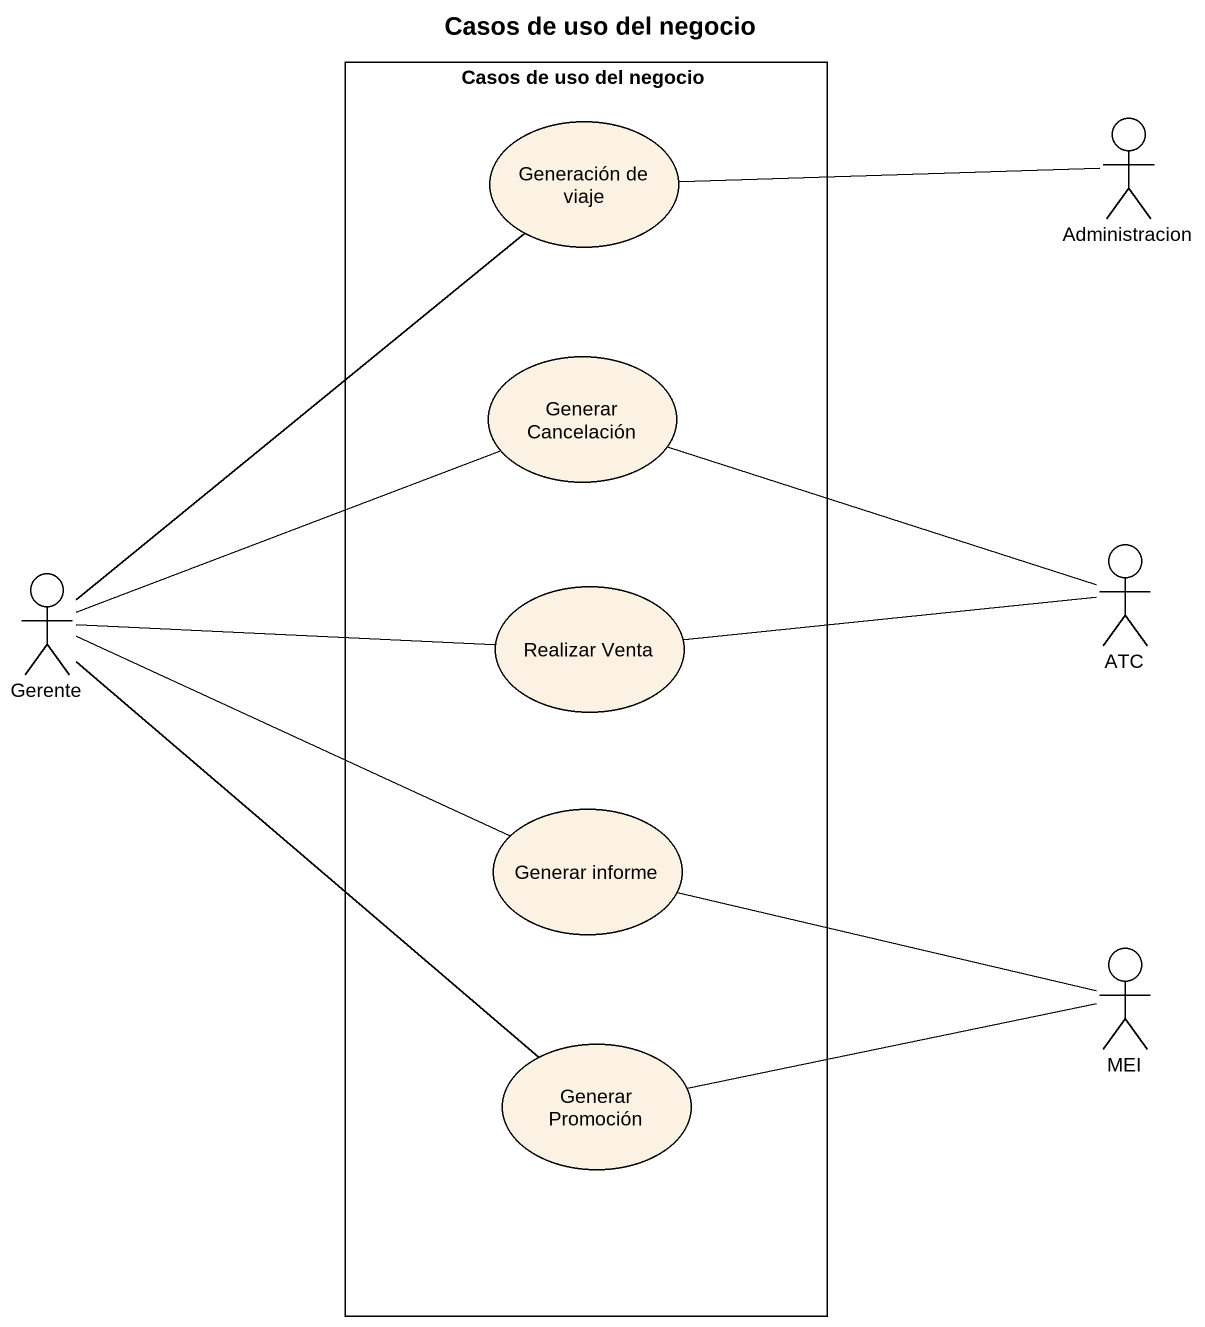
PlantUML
@startuml
title Casos de uso del negocio
rectangle "Casos de uso del negocio" as Casos_de_uso_del_negocio {
  usecase "Generación de viaje" as Generación_de_viaje
  usecase "Generar Cancelación" as Generar_Cancelación
  usecase "Realizar Venta" as Realizar_Venta
  usecase "Generar informe" as Generar_informe
  usecase "Generar Promoción" as Generar_Promoción
}
actor Administracion
actor ATC
actor Gerente
actor MEI
Administracion -left- Generación_de_viaje
ATC -left- Generar_Cancelación
ATC -left- Realizar_Venta
Gerente -up- Generación_de_viaje
Gerente -right- Generar_Cancelación
Gerente -right- Realizar_Venta
Gerente -right- Generar_informe
Gerente -- Generar_Promoción
MEI -left- Generar_informe
MEI -left- Generar_Promoción
@enduml
